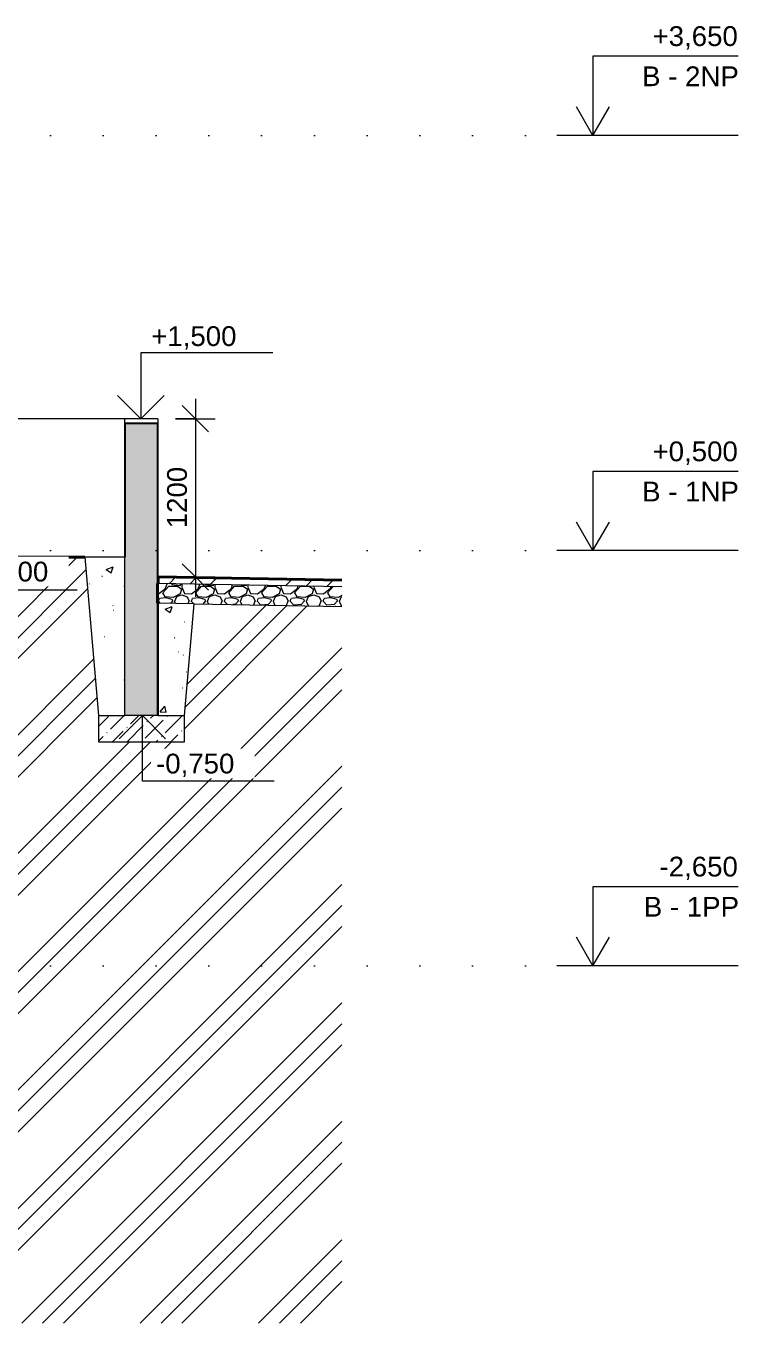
# Model space of a CAD drawing. Header units: millimetres. Extents: x -10201 to 171407, y -8645 to 72638.
# Drawn here: x 23221 to 28621, y -5360 to 4480 of the extents above; entities that cross this region are included whole.
import ezdxf

# ---------------------------------------------------------------- set-up
doc = ezdxf.new("R2010")
doc.units = ezdxf.units.MM
doc.linetypes.add('HA_Dot-S4mm', pattern=[400, 0, -400])
for name, color, linetype, lineweight in [('A-____-____-DIMS', 9, 'Continuous', 5), ('A-____-____-DIMS-100', 9, 'Continuous', 5), ('A-DETL-____-THIN', 9, 'Continuous', 9), ('A-DETL-____-WIDE', 9, 'Continuous', 40), ('A-DETL-GENF-OTLN', 9, 'Continuous', 9), ('A-FLOR-LEVL-OTLN', 9, 'Continuous', 9), ('A-WALL-____-MCUT', 9, 'Continuous', 25), ('A-WALL-____-OTLN', 9, 'Continuous', 9), ('A-WALL-____-PATT', 9, 'Continuous', 25), ('G-____-____-DIMS', 9, 'Continuous', 5)]:
    doc.layers.add(name, color=color, linetype=linetype, lineweight=lineweight)
doc.styles.add('Arial_1', font='arial.ttf', dxfattribs={"height": 150})
doc.dimstyles.new('Inner_Dimensions', dxfattribs={"dimscale": 304.8, "dimtxt": 153.03891, "dimasz": 0.656168, "dimexe": 0.492126, "dimexo": 0.0625, "dimgap": 0.065617, "dimtad": 1, "dimdec": 0, "dimzin": 0, "dimdsep": 46, "dimtxsty": 'Arial_1', "dimblk1": 'OBLIQUE', "dimblk2": 'OBLIQUE', "dimsah": 1, "dimcen": 0.09, "dimdle": 0.492126, "dimazin": 0, "dimtfac": 1, "dimtdec": 4, "dimtix": 1, "dimtmove": 0, "dimatfit": 3, "dimfxl": 0.492126, "dimfxlon": 1, "dimtvp": 1, "dimtolj": 1, "dimtzin": 0, "dimlwd": 9, "dimlwe": 9, "dimarcsym": 2})

# ---------------------------------------------------------------- blocks, each defined once
blk = doc.blocks.new('Level - Generic Level-367061-ŘEZ B-B OBJEKT B')
at = {"layer": 'A-FLOR-LEVL-OTLN'}
for p, q in [((28620.9, -2050), (27520.9, -2050)), ((27520.9, -2050), (27520.9, -2650)), ((27520.9, -2650), (27395.9, -2433.5)), ((27520.9, -2650), (27645.9, -2433.5)), ((28620.9, -2650), (27245.9, -2650))]:
    blk.add_line(p, q, dxfattribs=at)
blk = doc.blocks.new('Spot Elevations - Flipped-794089-ŘEZ B-B OBJEKT B')
at = {"layer": 'G-____-____-DIMS', "lineweight": 9}
for p, q in [((-4701.9, -3226.8), (-4525.2, -3050)), ((-4525.2, -3050), (-4348.4, -3226.8)), ((-4525.2, -3550), (-4525.2, -3050)), ((-3525.2, -3550), (-4525.2, -3550))]:
    blk.add_line(p, q, dxfattribs=at)
blk = doc.blocks.new('Spot Elevations - Default-792506-ŘEZ B-B OBJEKT B')
at = {"layer": 'G-____-____-DIMS', "lineweight": 9}
for p, q in [((-3517.1, -2145), (-4517.1, -2145)), ((-4517.1, -2145), (-4517.1, -2645)), ((-4693.8, -2468.2), (-4517.1, -2645)), ((-4517.1, -2645), (-4340.3, -2468.2))]:
    blk.add_line(p, q, dxfattribs=at)
blk = doc.blocks.new('DIMBLOCK39-ŘEZ B-B OBJEKT B')
at = {"layer": 'A-____-____-DIMS-100', "lineweight": 9}
for p, q in [((24506.1, 1500), (24406.1, 1600)), ((24506.1, 1650), (24506.1, 150)), ((24356.1, 1500), (24656.1, 1500)), ((24506.1, 1500), (24356.1, 1500)), ((24506.1, 1500), (24606.1, 1400)), ((24506.1, 300), (24406.1, 400)), ((24356.1, 300), (24656.1, 300)), ((24506.1, 300), (24356.1, 300)), ((24506.1, 300), (24606.1, 200))]:
    blk.add_line(p, q, dxfattribs=at)
at = {"layer": 'A-____-____-DIMS-100', "color": 0, "lineweight": 9, "insert": (24291.4, 669.3), "char_height": 150, "width": 553.765, "attachment_point": 1, "rotation": 90, "line_spacing_factor": 0.941778, "style": 'Arial_1'}
blk.add_mtext('1200', dxfattribs=at)
blk = doc.blocks.new('_Oblique')
at = {"color": 0, "linetype": 'ByBlock', "lineweight": -2}
blk.add_line((-0.5, -0.5), (0.5, 0.5), dxfattribs=at)

msp = doc.modelspace()

# ---------------------------------------------------------------- hatches: boundary and pattern name
at = {"layer": 'A-DETL-GENF-OTLN', "lineweight": 5}
h = msp.add_hatch(dxfattribs=at)
h.set_pattern_fill('FP_11', color=10, style=0, pattern_type=2)
h.set_pattern_definition([(45, (-5348.04, 1865.4), (-449.013, 449.013), []), (45, (-5189.3, 1865.4), (0, 898.026), []), (45, (-5506.8, 1865.4), (0, 898.026), [])])
h.paths.add_polyline_path([(25616.9, -5360), (25616.9, 75.6), (24496.8, 95.2), (24422.9, -750), (24422.9, -950), (23771.3, -950), (23771.3, -748.8), (23666.4, 450), (22773.1, 450), (22023.1, -300), (22323.1, -300), (22323.1, -5360), (22488.1, -5360)])
h.paths.add_polyline_path([(21858.1, -5360), (22023.1, -5360), (22023.1, -3150), (-7776.9, -3150), (-8676.9, -2250), (-9386, -2250), (-9386, -5360), (21241.5, -5360)])
h.paths.add_polyline_path([(25616.9, 225.6), (25616.9, 275.6), (24222.9, 300), (24222.9, 250), (25055.7, 235.4)])
h = msp.add_hatch(dxfattribs=at)
h.set_pattern_fill('FP_12', color=8, style=0, pattern_type=2)
h.set_pattern_definition([(50, (-5348.04, 1865.4), (537.945, -47.064), [56.25, -618.75]), (355, (-5348.04, 1865.4), (-104.064, 564.144), [45, -495]), (100.451, (-5303.2, 1861.5), (433.886, 517.077), [47.805, -525.857]), (46.184, (-5348.04, 2015.4), (800.43, -124.142), [84.375, -928.125]), (96.636, (-5281.3, 2005.06), (700.992, 730.593), [71.708, -788.785]), (351.184, (-5348, 2015.4), (700.999, 730.586), [67.5, -742.5]), (21, (-5273.04, 1977.9), (447.68, -301.964), [56.25, -618.75]), (326, (-5273.04, 1977.9), (182.487, 543.863), [45, -495]), (71.451, (-5235.73, 1952.74), (630.169, 241.893), [47.805, -525.857]), (37.5, (-5348.04, 1865.4), (9.1199, 249.6704), [3.353, -485.647, 3.353, -499.147, -496.875]), (37.5, (-5348.04, 1865.4), (9.1199, 249.6704), [-991.5, 3.353, -493.522]), (7.5, (-5348.04, 1865.4), (197.3022, 295.8088), [3.353, -283.147, 3.353, -474.397, -189.375]), (7.5, (-5348.04, 1865.4), (197.3022, 295.8088), [-764.25, 3.353, -186.022]), (327.5, (-5515.3, 1865.4), (400.3668, -16.9162), [3.353, -184.147, 3.353, -581.647, -776.25]), (327.5, (-5515.3, 1865.4), (400.3668, -16.9162), [-772.5, 3.353, -772.897]), (317.5, (-5590.3, 1865.4), (437.3896, 75.0787), [3.353, -240.397, 3.353, -385.147, -551.25]), (317.5, (-5590.3, 1865.4), (437.3896, 75.0787), [-632.25, 3.353, -547.897])])
h.paths.add_polyline_path([(24222.9, -750), (24422.9, -750), (24496.8, 95.2), (24222.9, 99.9), (24222.9, -549.9)])
h.paths.add_polyline_path([(23771.4, -750), (23971.4, -750), (23971.4, 450), (23666.4, 450), (23753.9, -549.9)])
h = msp.add_hatch(dxfattribs=at)
h.set_pattern_fill('FP_13', color=8, style=0, pattern_type=2)
h.set_pattern_definition([(228.013, (-5168.04, 2115.4), (-1999.991723, -2250.006964), [33.634, -3329.772]), (184.97, (-5190.54, 2090.4), (2999.9987265, 250.013264), [57.717, -5713.981]), (132.51, (-5248.04, 2085.4), (2499.979187, -2750.0196524), [40.697, -4029.008]), (267.274, (-5345.54, 2022.9), (249.9725748, 5000.0013946), [52.559, -5203.389]), (292.834, (-5348.04, 1970.4), (-1250.01776, 2999.992194), [51.539, -5102.343]), (357.274, (-5328.04, 1922.9), (-5000.0013946, 249.972575), [52.56, -5203.39]), (37.694, (-5275.54, 1920.4), (-3250.010563, -2499.9862566), [69.507, -6881.212]), (72.255, (-5220.54, 1962.9), (1750.0316505, 5499.9895804), [65.622, -6496.58]), (121.43, (-5200.54, 2025.4), (-2000.0245344, 3249.9849268), [52.738, -5221.018]), (175.236, (-5228.04, 2070.4), (2749.998263, -250.016812), [60.208, -2950.191]), (222.397, (-5288.04, 2075.4), (-3000.0208517, -2749.976908), [77.862, -7708.344]), (138.814, (-5098.04, 2020.4), (-1749.99793, 1500.002218), [26.575, -2630.961]), (171.469, (-5118.04, 2037.9), (3249.9975415, -500.0135323), [50.559, -5005.378]), (225, (-5168.04, 2045.4), (3e-14, -250.0004), [35.355, -318.198]), (203.199, (-5185.54, 2075.4), (1249.996245, 500.009518), [19.039, -1884.904]), (291.801, (-5203.04, 2067.9), (-249.99442, 750.001674), [26.926, -1319.365]), (30.964, (-5193.04, 2042.9), (749.99806, 500.00371), [43.732, -1414.006]), (161.565, (-5155.54, 2065.4), (499.9992, -250.00032), [31.623, -758.947]), (16.39, (-5348.04, 2067.9), (2499.9935954, 750.019613), [44.3, -4385.711]), (70.346, (-5305.54, 2080.4), (-1000.008731, -2749.997195), [37.165, -3679.352]), (293.199, (-5155.54, 2115.4), (-500.009518, 1249.996245), [38.079, -1865.864]), (343.61, (-5140.54, 2080.4), (-2499.994555, 750.019895), [44.3, -4385.711]), (339.444, (-5348.04, 1912.9), (-1250.000315, 499.998677), [42.72, -2093.281]), (294.775, (-5308.04, 1897.9), (-1249.993021, 2750.003142), [35.794, -3543.661]), (66.801, (-5153.04, 1865.4), (500.0086, 1249.99664), [38.079, -1865.865]), (17.354, (-5138.04, 1900.4), (-3250.000579, -999.998387), [41.908, -4148.856]), (69.444, (-5275.54, 1865.4), (-499.998677, -1250.000315), [21.36, -2114.641]), (101.31, (-5168.04, 1865.4), (-250.0012, 1000), [12.747, -1262.007]), (165.964, (-5170.54, 1877.9), (750.00125, -249.99696), [51.539, -979.237]), (186.009, (-5220.54, 1890.4), (2500.000134, 250.000353), [47.762, -4728.481]), (303.69, (-5193.04, 2020.4), (-249.9989, 500.0004), [36.056, -865.332]), (353.157, (-5173.04, 1990.4), (4249.9978776, -500.0165568), [62.948, -6231.891]), (60.945, (-5110.54, 1982.9), (-1000.011884, -1749.993018), [25.739, -2548.169]), (90, (-5098.04, 2005.4), (-250, 250), [15, -235]), (120.256, (-5225.54, 1897.9), (999.986072, -1750.007847), [34.731, -3438.38]), (48.013, (-5243.04, 1927.9), (1999.991723, 2250.006964), [67.268, -3296.138]), (0, (-5198.04, 1977.9), (250, 250), [65, -185]), (325.305, (-5133.04, 1977.9), (-2500.004389, 1749.993837), [39.529, -3913.319]), (254.055, (-5100.54, 1955.4), (-249.993163, -1000.001468), [36.401, -1783.627]), (207.646, (-5110.54, 1920.4), (-4749.9984983, -2500.0022552), [59.266, -5867.368]), (175.426, (-5163.04, 1892.9), (-3249.9996833, 250.0046218), [62.7, -6207.269])])
h.paths.add_polyline_path([(25616.9, 75.6), (25616.9, 225.6), (24219.4, 250), (24219.4, 100), (24496.8, 95.2)])
h = msp.add_hatch(dxfattribs=at)
h.set_pattern_fill('FP_14', color=10, style=0, pattern_type=2)
h.set_pattern_definition([(45, (-5348.04, 1865.4), (41.43221, 151.91765), [195.313, -39.063, 3.353, -35.71])])
h.paths.add_polyline_path([(23971.4, -950), (24422.9, -950), (24422.9, -750), (23771.3, -750), (23771.4, -950)])
at = {"layer": 'A-WALL-____-PATT', "lineweight": 9}
msp.add_hatch(color=256, dxfattribs=at).paths.add_polyline_path([(24221.4, -750), (24221.4, 100), (24219.4, 100), (24219.4, 250), (24221.4, 250), (24221.4, 1465.3), (23971.4, 1465.3), (23971.4, -750), (24221.3, -750)])

# ---------------------------------------------------------------- linework, layer by layer
at = {"layer": 'A-DETL-____-THIN'}
for p, q in [((23666.4, 450), (23771.4, -750)), ((23971.4, 450), (23666.4, 450)), ((23971.4, -750), (23971.4, 450)), ((25616.9, 225.6), (24219.4, 250)), ((24219.4, 100), (24222.9, 99.9)), ((24222.9, 99.9), (24222.9, -750)), ((24496.8, 95.2), (24222.9, 99.9)), ((24422.9, -750), (24496.8, 95.2)), ((24496.8, 95.2), (25616.9, 75.6)), ((23771.3, -750), (23771.3, -950)), ((23771.4, -750), (23971.4, -750)), ((24221.3, -750), (23971.4, -750)), ((24222.9, -750), (24221.3, -750)), ((24222.9, -750), (24422.9, -750)), ((24422.9, -950), (24422.9, -750)), ((23771.3, -950), (23971.4, -950)), ((23971.4, -950), (24422.9, -950))]:
    msp.add_line(p, q, dxfattribs=at)
at = {"layer": 'A-DETL-____-WIDE'}
for p, q in [((23666.4, 450), (22773.1, 450)), ((25616.9, 275.6), (24222.9, 300)), ((24222.9, 300), (24222.9, 250)), ((24219.4, 250), (24219.4, 100))]:
    msp.add_line(p, q, dxfattribs=at)
at = {"layer": 'A-FLOR-LEVL-OTLN', "linetype": 'HA_Dot-S4mm', "lineweight": 5}
for p, q in [((-10200.7, 3650), (27520.9, 3650)), ((-10200.7, 500), (27520.9, 500)), ((-10200.7, -2650), (27520.9, -2650))]:
    msp.add_line(p, q, dxfattribs=at)
at = {"layer": 'A-WALL-____-MCUT'}
for p, q in [((23971.4, 1465.3), (23971.4, 450)), ((24221.4, 1465.3), (23971.4, 1465.3)), ((24221.4, 250), (24221.4, 1465.3)), ((24221.4, -750), (24221.4, 100))]:
    msp.add_line(p, q, dxfattribs=at)
at = {"layer": 'A-WALL-____-OTLN'}
for p, q in [((24221.4, 1500), (21205.7, 1500)), ((23971.4, 1465.3), (23971.4, 1500)), ((24221.4, 1500), (24221.4, 1465.3))]:
    msp.add_line(p, q, dxfattribs=at)

# ---------------------------------------------------------------- block references
at = {"layer": 'A-FLOR-LEVL-OTLN'}
for p in [(0, 6300), (0, 3150), (0, 0)]:
    msp.add_blockref('Level - Generic Level-367061-ŘEZ B-B OBJEKT B', p, dxfattribs=at)
at = {"layer": 'G-____-____-DIMS', "lineweight": 9}
for name, p in [('Spot Elevations - Default-792506-ŘEZ B-B OBJEKT B', (28610.1, 4145)), ('Spot Elevations - Default-792506-ŘEZ B-B OBJEKT B', (27127.4, 2345)), ('Spot Elevations - Flipped-794089-ŘEZ B-B OBJEKT B', (28628.9, 2300))]:
    msp.add_blockref(name, p, dxfattribs=at)

# ---------------------------------------------------------------- texts
at = {"layer": 'A-FLOR-LEVL-OTLN', "lineweight": 5, "char_height": 150, "attachment_point": 1, "style": 'Arial_1'}
for s, insert, width in [('+3,650', (27972.5, 4477.7), 801.687), ('B - 2NP', (27893.5, 4173.1), 897.89), ('+0,500', (27972.5, 1327.7), 801.687), ('B - 1NP', (27893.5, 1023.1), 897.89), ('-2,650', (28025.5, -1822.3), 737.552), ('B - 1PP', (27906.5, -2126.9), 881.856)]:
    msp.add_mtext(s, dxfattribs=dict(at, insert=insert, width=width))

# ---------------------------------------------------------------- dimensions: what is measured, and where the dimension line sits
at = {"layer": 'A-____-____-DIMS', "lineweight": 9}
dim = msp.add_linear_dim(base=(24506.1, 300), p1=(24356.1, 1500), p2=(24356.1, 300), angle=90, dimstyle='Inner_Dimensions', override={"dimpost": '<>', "dimfxl": 1200.027684}, dxfattribs=at)
dim.commit()
dim.dimension.update_dxf_attribs({"geometry": 'DIMBLOCK39-ŘEZ B-B OBJEKT B', "text_midpoint": (24409.5, 900)})

# ---------------------------------------------------------------- next in the draw order: texts
at = {"layer": 'G-____-____-DIMS', "lineweight": 9, "char_height": 150, "attachment_point": 1, "line_spacing_factor": 0.941778, "style": 'Arial_1', "bg_fill": 3, "box_fill_scale": 1.25, "bg_fill_color": 256, "bg_fill_true_color": 13158600, "bg_fill_transparency": 0}
for s, insert, width in [('+1,500', (24170.8, 2201.8), 773.133), ('-0,300', (22796.6, 415.8), 710.695), ('-0,750', (24207.6, -1040.7), 710.695)]:
    msp.add_mtext(s, dxfattribs=dict(at, insert=insert, width=width))

doc.saveas('drawing.dxf')
